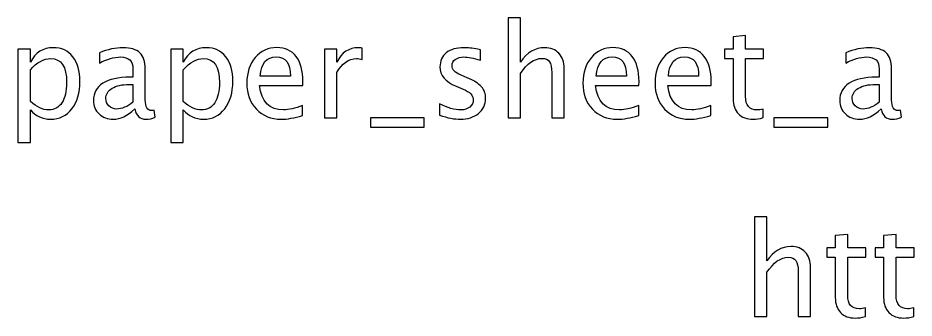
# Model space of a CAD drawing. Header units: centimetres. Extents: x -73 to 73, y -61 to 74.
# Drawn here: x 22.92 to 37.57, y 54.89 to 59.8 of the extents above; entities that cross this region are included whole.
import ezdxf

# ---------------------------------------------------------------- set-up
doc = ezdxf.new("R2010")
doc.units = ezdxf.units.CM
doc.header["$MEASUREMENT"] = 0
doc.layers.add('Layer 1', color=7, linetype='Continuous')

msp = doc.modelspace()

# ---------------------------------------------------------------- linework, layer by layer
at = {"layer": 'Layer 1'}
for points, knots in [([(30.93173, 58.17044), (30.93173, 58.17044), (30.93173, 59.80239), (30.93173, 59.80239), (30.93173, 59.80239), (30.93173, 59.80239), (31.13493, 59.80239), (31.13493, 59.80239), (31.13493, 59.80239), (31.13493, 59.80239), (31.13493, 59.08026), (31.13493, 59.08026), (31.13493, 59.08026), (31.24253, 59.23724), (31.37447, 59.31556), (31.5304, 59.31556), (31.5304, 59.31556), (31.62847, 59.31556), (31.70643, 59.28487), (31.76393, 59.22313), (31.76393, 59.22313), (31.82144, 59.16175), (31.85037, 59.07884), (31.85037, 58.97513), (31.85037, 58.97513), (31.85037, 58.97513), (31.85037, 58.17044), (31.85037, 58.17044), (31.85037, 58.17044), (31.85037, 58.17044), (31.64716, 58.17044), (31.64716, 58.17044), (31.64716, 58.17044), (31.64716, 58.17044), (31.64716, 58.90881), (31.64716, 58.90881), (31.64716, 58.90881), (31.64716, 58.99206), (31.63482, 59.05133), (31.61048, 59.08661), (31.61048, 59.08661), (31.58578, 59.12224), (31.54521, 59.13987), (31.48841, 59.13987), (31.48841, 59.13987), (31.36353, 59.13987), (31.2457, 59.05838), (31.13493, 58.8954), (31.13493, 58.8954), (31.13493, 58.8954), (31.13493, 58.17044), (31.13493, 58.17044), (31.13493, 58.17044), (31.13493, 58.17044), (30.93173, 58.17044), (30.93173, 58.17044)], [0, 0, 0, 0, 0.06666667, 0.06666667, 0.06666667, 0.06666667, 0.13333333, 0.13333333, 0.13333333, 0.13333333, 0.2, 0.2, 0.2, 0.2, 0.26666667, 0.26666667, 0.26666667, 0.26666667, 0.33333333, 0.33333333, 0.33333333, 0.33333333, 0.4, 0.4, 0.4, 0.4, 0.46666667, 0.46666667, 0.46666667, 0.46666667, 0.53333333, 0.53333333, 0.53333333, 0.53333333, 0.6, 0.6, 0.6, 0.6, 0.66666667, 0.66666667, 0.66666667, 0.66666667, 0.73333333, 0.73333333, 0.73333333, 0.73333333, 0.8, 0.8, 0.8, 0.8, 0.86666667, 0.86666667, 0.86666667, 0.86666667, 1, 1, 1, 1]), ([(35.10581, 58.17079), (35.04302, 58.15351), (34.98834, 58.14504), (34.94212, 58.14504), (34.94212, 58.14504), (34.83841, 58.14504), (34.75762, 58.17467), (34.69976, 58.23394), (34.69976, 58.23394), (34.64155, 58.29321), (34.61263, 58.3754), (34.61263, 58.48088), (34.61263, 58.48088), (34.61263, 58.48088), (34.61263, 59.13987), (34.61263, 59.13987), (34.61263, 59.13987), (34.61263, 59.13987), (34.47222, 59.13987), (34.47222, 59.13987), (34.47222, 59.13987), (34.47222, 59.13987), (34.47222, 59.29228), (34.47222, 59.29228), (34.47222, 59.29228), (34.47222, 59.29228), (34.61263, 59.29228), (34.61263, 59.29228), (34.61263, 59.29228), (34.61263, 59.29228), (34.61263, 59.49512), (34.61263, 59.49512), (34.61263, 59.49512), (34.61263, 59.49512), (34.81583, 59.51453), (34.81583, 59.51453), (34.81583, 59.51453), (34.81583, 59.51453), (34.81583, 59.29228), (34.81583, 59.29228), (34.81583, 59.29228), (34.81583, 59.29228), (35.11004, 59.29228), (35.11004, 59.29228), (35.11004, 59.29228), (35.11004, 59.29228), (35.11004, 59.13987), (35.11004, 59.13987), (35.11004, 59.13987), (35.11004, 59.13987), (34.81583, 59.13987), (34.81583, 59.13987), (34.81583, 59.13987), (34.81583, 59.13987), (34.81583, 58.51757), (34.81583, 58.51757), (34.81583, 58.51757), (34.81583, 58.37082), (34.87968, 58.29744), (35.00703, 58.29744), (35.00703, 58.29744), (35.0342, 58.29744), (35.06701, 58.30203), (35.10581, 58.31085), (35.10581, 58.31085), (35.10581, 58.31085), (35.10581, 58.17079), (35.10581, 58.17079)], [0, 0, 0, 0, 0.05555556, 0.05555556, 0.05555556, 0.05555556, 0.11111111, 0.11111111, 0.11111111, 0.11111111, 0.16666667, 0.16666667, 0.16666667, 0.16666667, 0.22222222, 0.22222222, 0.22222222, 0.22222222, 0.27777778, 0.27777778, 0.27777778, 0.27777778, 0.33333333, 0.33333333, 0.33333333, 0.33333333, 0.38888889, 0.38888889, 0.38888889, 0.38888889, 0.44444444, 0.44444444, 0.44444444, 0.44444444, 0.5, 0.5, 0.5, 0.5, 0.55555556, 0.55555556, 0.55555556, 0.55555556, 0.61111111, 0.61111111, 0.61111111, 0.61111111, 0.66666667, 0.66666667, 0.66666667, 0.66666667, 0.72222222, 0.72222222, 0.72222222, 0.72222222, 0.77777778, 0.77777778, 0.77777778, 0.77777778, 0.83333333, 0.83333333, 0.83333333, 0.83333333, 0.88888889, 0.88888889, 0.88888889, 0.88888889, 1, 1, 1, 1]), ([(22.9159, 57.76192), (22.9159, 57.76192), (22.9159, 59.29228), (22.9159, 59.29228), (22.9159, 59.29228), (22.9159, 59.29228), (23.1191, 59.29228), (23.1191, 59.29228), (23.1191, 59.29228), (23.1191, 59.29228), (23.1191, 59.08026), (23.1191, 59.08026), (23.1191, 59.08026), (23.20236, 59.23724), (23.32759, 59.31556), (23.49446, 59.31556), (23.49446, 59.31556), (23.62957, 59.31556), (23.73576, 59.26652), (23.81337, 59.1681), (23.81337, 59.1681), (23.89098, 59.06967), (23.92979, 58.93526), (23.92979, 58.76487), (23.92979, 58.76487), (23.92979, 58.57931), (23.88569, 58.42938), (23.79785, 58.31578), (23.79785, 58.31578), (23.71, 58.20184), (23.59429, 58.14504), (23.45107, 58.14504), (23.45107, 58.14504), (23.31807, 58.14504), (23.2073, 58.19584), (23.1191, 58.29779), (23.1191, 58.29779), (23.1191, 58.29779), (23.1191, 57.76192), (23.1191, 57.76192), (23.1191, 57.76192), (23.1191, 57.76192), (22.9159, 57.76192), (22.9159, 57.76192)], [0, 0, 0, 0, 0.08333333, 0.08333333, 0.08333333, 0.08333333, 0.16666667, 0.16666667, 0.16666667, 0.16666667, 0.25, 0.25, 0.25, 0.25, 0.33333333, 0.33333333, 0.33333333, 0.33333333, 0.41666667, 0.41666667, 0.41666667, 0.41666667, 0.5, 0.5, 0.5, 0.5, 0.58333333, 0.58333333, 0.58333333, 0.58333333, 0.66666667, 0.66666667, 0.66666667, 0.66666667, 0.75, 0.75, 0.75, 0.75, 0.83333333, 0.83333333, 0.83333333, 0.83333333, 1, 1, 1, 1]), ([(24.82619, 58.31332), (24.70413, 58.20113), (24.58666, 58.14504), (24.47377, 58.14504), (24.47377, 58.14504), (24.38099, 58.14504), (24.30373, 58.17397), (24.2427, 58.23218), (24.2427, 58.23218), (24.18132, 58.29038), (24.15062, 58.36376), (24.15062, 58.45231), (24.15062, 58.45231), (24.15062, 58.57472), (24.20213, 58.66892), (24.30514, 58.73453), (24.30514, 58.73453), (24.40815, 58.80015), (24.55597, 58.83296), (24.74858, 58.83296), (24.74858, 58.83296), (24.74858, 58.83296), (24.79621, 58.83296), (24.79621, 58.83296), (24.79621, 58.83296), (24.79621, 58.83296), (24.79621, 58.96807), (24.79621, 58.96807), (24.79621, 58.96807), (24.79621, 59.09825), (24.72847, 59.16316), (24.59265, 59.16316), (24.59265, 59.16316), (24.48753, 59.16316), (24.37252, 59.13), (24.24799, 59.06367), (24.24799, 59.06367), (24.24799, 59.06367), (24.24799, 59.23089), (24.24799, 59.23089), (24.24799, 59.23089), (24.38487, 59.28734), (24.51399, 59.31556), (24.63499, 59.31556), (24.63499, 59.31556), (24.75952, 59.31556), (24.85159, 59.28734), (24.91051, 59.23054), (24.91051, 59.23054), (24.96977, 59.17374), (24.99941, 59.08625), (24.99941, 58.96807), (24.99941, 58.96807), (24.99941, 58.96807), (24.99941, 58.46113), (24.99941, 58.46113), (24.99941, 58.46113), (24.99941, 58.34507), (25.03504, 58.28686), (25.10665, 58.28686), (25.10665, 58.28686), (25.11547, 58.28686), (25.12853, 58.28827), (25.14581, 58.29109), (25.14581, 58.29109), (25.14581, 58.29109), (25.16028, 58.1782), (25.16028, 58.1782), (25.16028, 58.1782), (25.11406, 58.15598), (25.06326, 58.14504), (25.00752, 58.14504), (25.00752, 58.14504), (24.91262, 58.14504), (24.8523, 58.20113), (24.82619, 58.31332)], [0, 0, 0, 0, 0.05, 0.05, 0.05, 0.05, 0.1, 0.1, 0.1, 0.1, 0.15, 0.15, 0.15, 0.15, 0.2, 0.2, 0.2, 0.2, 0.25, 0.25, 0.25, 0.25, 0.3, 0.3, 0.3, 0.3, 0.35, 0.35, 0.35, 0.35, 0.4, 0.4, 0.4, 0.4, 0.45, 0.45, 0.45, 0.45, 0.5, 0.5, 0.5, 0.5, 0.55, 0.55, 0.55, 0.55, 0.6, 0.6, 0.6, 0.6, 0.65, 0.65, 0.65, 0.65, 0.7, 0.7, 0.7, 0.7, 0.75, 0.75, 0.75, 0.75, 0.8, 0.8, 0.8, 0.8, 0.85, 0.85, 0.85, 0.85, 0.9, 0.9, 0.9, 0.9, 1, 1, 1, 1]), ([(25.41674, 57.76192), (25.41674, 57.76192), (25.41674, 59.29228), (25.41674, 59.29228), (25.41674, 59.29228), (25.41674, 59.29228), (25.61994, 59.29228), (25.61994, 59.29228), (25.61994, 59.29228), (25.61994, 59.29228), (25.61994, 59.08026), (25.61994, 59.08026), (25.61994, 59.08026), (25.7032, 59.23724), (25.82843, 59.31556), (25.9953, 59.31556), (25.9953, 59.31556), (26.13041, 59.31556), (26.2366, 59.26652), (26.31421, 59.1681), (26.31421, 59.1681), (26.39182, 59.06967), (26.43063, 58.93526), (26.43063, 58.76487), (26.43063, 58.76487), (26.43063, 58.57931), (26.38653, 58.42938), (26.29869, 58.31578), (26.29869, 58.31578), (26.21084, 58.20184), (26.09513, 58.14504), (25.95191, 58.14504), (25.95191, 58.14504), (25.81891, 58.14504), (25.70814, 58.19584), (25.61994, 58.29779), (25.61994, 58.29779), (25.61994, 58.29779), (25.61994, 57.76192), (25.61994, 57.76192), (25.61994, 57.76192), (25.61994, 57.76192), (25.41674, 57.76192), (25.41674, 57.76192)], [0, 0, 0, 0, 0.08333333, 0.08333333, 0.08333333, 0.08333333, 0.16666667, 0.16666667, 0.16666667, 0.16666667, 0.25, 0.25, 0.25, 0.25, 0.33333333, 0.33333333, 0.33333333, 0.33333333, 0.41666667, 0.41666667, 0.41666667, 0.41666667, 0.5, 0.5, 0.5, 0.5, 0.58333333, 0.58333333, 0.58333333, 0.58333333, 0.66666667, 0.66666667, 0.66666667, 0.66666667, 0.75, 0.75, 0.75, 0.75, 0.83333333, 0.83333333, 0.83333333, 0.83333333, 1, 1, 1, 1]), ([(27.57221, 58.20642), (27.43569, 58.1655), (27.31892, 58.14504), (27.22155, 58.14504), (27.22155, 58.14504), (27.05539, 58.14504), (26.92028, 58.20007), (26.81621, 58.30979), (26.81621, 58.30979), (26.71214, 58.4195), (26.65993, 58.56167), (26.65993, 58.73665), (26.65993, 58.73665), (26.65993, 58.90634), (26.70579, 59.04568), (26.79787, 59.15469), (26.79787, 59.15469), (26.88994, 59.26335), (27.00777, 59.31768), (27.15135, 59.31768), (27.15135, 59.31768), (27.28717, 59.31768), (27.3923, 59.26934), (27.46638, 59.17268), (27.46638, 59.17268), (27.54046, 59.07602), (27.57751, 58.93914), (27.57751, 58.7617), (27.57751, 58.7617), (27.57751, 58.7617), (27.57645, 58.69961), (27.57645, 58.69961), (27.57645, 58.69961), (27.57645, 58.69961), (26.86736, 58.69961), (26.86736, 58.69961), (26.86736, 58.69961), (26.897, 58.4315), (27.02788, 58.29744), (27.25965, 58.29744), (27.25965, 58.29744), (27.34467, 58.29744), (27.44874, 58.32143), (27.57221, 58.36941), (27.57221, 58.36941), (27.57221, 58.36941), (27.57221, 58.20642), (27.57221, 58.20642)], [0, 0, 0, 0, 0.07692308, 0.07692308, 0.07692308, 0.07692308, 0.15384615, 0.15384615, 0.15384615, 0.15384615, 0.23076923, 0.23076923, 0.23076923, 0.23076923, 0.30769231, 0.30769231, 0.30769231, 0.30769231, 0.38461538, 0.38461538, 0.38461538, 0.38461538, 0.46153846, 0.46153846, 0.46153846, 0.46153846, 0.53846154, 0.53846154, 0.53846154, 0.53846154, 0.61538462, 0.61538462, 0.61538462, 0.61538462, 0.69230769, 0.69230769, 0.69230769, 0.69230769, 0.76923077, 0.76923077, 0.76923077, 0.76923077, 0.84615385, 0.84615385, 0.84615385, 0.84615385, 1, 1, 1, 1]), ([(27.92817, 58.17044), (27.92817, 58.17044), (27.92817, 59.29228), (27.92817, 59.29228), (27.92817, 59.29228), (27.92817, 59.29228), (28.13137, 59.29228), (28.13137, 59.29228), (28.13137, 59.29228), (28.13137, 59.29228), (28.13137, 59.08026), (28.13137, 59.08026), (28.13137, 59.08026), (28.21216, 59.23724), (28.32928, 59.31556), (28.48309, 59.31556), (28.48309, 59.31556), (28.5039, 59.31556), (28.52578, 59.31379), (28.54835, 59.31027), (28.54835, 59.31027), (28.54835, 59.31027), (28.54835, 59.12012), (28.54835, 59.12012), (28.54835, 59.12012), (28.51308, 59.13176), (28.48203, 59.13776), (28.45522, 59.13776), (28.45522, 59.13776), (28.3261, 59.13776), (28.21815, 59.06156), (28.13137, 58.90881), (28.13137, 58.90881), (28.13137, 58.90881), (28.13137, 58.17044), (28.13137, 58.17044), (28.13137, 58.17044), (28.13137, 58.17044), (27.92817, 58.17044), (27.92817, 58.17044)], [0, 0, 0, 0, 0.09090909, 0.09090909, 0.09090909, 0.09090909, 0.18181818, 0.18181818, 0.18181818, 0.18181818, 0.27272727, 0.27272727, 0.27272727, 0.27272727, 0.36363636, 0.36363636, 0.36363636, 0.36363636, 0.45454545, 0.45454545, 0.45454545, 0.45454545, 0.54545455, 0.54545455, 0.54545455, 0.54545455, 0.63636364, 0.63636364, 0.63636364, 0.63636364, 0.72727273, 0.72727273, 0.72727273, 0.72727273, 0.81818182, 0.81818182, 0.81818182, 0.81818182, 1, 1, 1, 1]), ([(29.81236, 58.21066), (29.81236, 58.21066), (29.81236, 58.39692), (29.81236, 58.39692), (29.81236, 58.39692), (29.94536, 58.3306), (30.06072, 58.29744), (30.15914, 58.29744), (30.15914, 58.29744), (30.21771, 58.29744), (30.26639, 58.31332), (30.30484, 58.34507), (30.30484, 58.34507), (30.34329, 58.37646), (30.3627, 58.41597), (30.3627, 58.4636), (30.3627, 58.4636), (30.3627, 58.5331), (30.30872, 58.5906), (30.20077, 58.63611), (30.20077, 58.63611), (30.20077, 58.63611), (30.08189, 58.68655), (30.08189, 58.68655), (30.08189, 58.68655), (29.90656, 58.75923), (29.81871, 58.86435), (29.81871, 59.00088), (29.81871, 59.00088), (29.81871, 59.0986), (29.85329, 59.17551), (29.92243, 59.2316), (29.92243, 59.2316), (29.99157, 59.28769), (30.08647, 59.31556), (30.20677, 59.31556), (30.20677, 59.31556), (30.26921, 59.31556), (30.34682, 59.30709), (30.4389, 59.28981), (30.4389, 59.28981), (30.4389, 59.28981), (30.48123, 59.28169), (30.48123, 59.28169), (30.48123, 59.28169), (30.48123, 59.28169), (30.48123, 59.11236), (30.48123, 59.11236), (30.48123, 59.11236), (30.36799, 59.14622), (30.27768, 59.16316), (30.2103, 59.16316), (30.2103, 59.16316), (30.15103, 59.16316), (30.10411, 59.15011), (30.06848, 59.12435), (30.06848, 59.12435), (30.0332, 59.0986), (30.01556, 59.06403), (30.01556, 59.02064), (30.01556, 59.02064), (30.01556, 58.95961), (30.06495, 58.90775), (30.16408, 58.86577), (30.16408, 58.86577), (30.16408, 58.86577), (30.2618, 58.82449), (30.2618, 58.82449), (30.2618, 58.82449), (30.37258, 58.77792), (30.45089, 58.72854), (30.49675, 58.67668), (30.49675, 58.67668), (30.54297, 58.62482), (30.5659, 58.55991), (30.5659, 58.4823), (30.5659, 58.4823), (30.5659, 58.38387), (30.52709, 58.30308), (30.44913, 58.23994), (30.44913, 58.23994), (30.37152, 58.17679), (30.27203, 58.14504), (30.15103, 58.14504), (30.15103, 58.14504), (30.0579, 58.14504), (29.94536, 58.16691), (29.81236, 58.21066)], [0, 0, 0, 0, 0.04347826, 0.04347826, 0.04347826, 0.04347826, 0.08695652, 0.08695652, 0.08695652, 0.08695652, 0.13043478, 0.13043478, 0.13043478, 0.13043478, 0.17391304, 0.17391304, 0.17391304, 0.17391304, 0.2173913, 0.2173913, 0.2173913, 0.2173913, 0.26086957, 0.26086957, 0.26086957, 0.26086957, 0.30434783, 0.30434783, 0.30434783, 0.30434783, 0.34782609, 0.34782609, 0.34782609, 0.34782609, 0.39130435, 0.39130435, 0.39130435, 0.39130435, 0.43478261, 0.43478261, 0.43478261, 0.43478261, 0.47826087, 0.47826087, 0.47826087, 0.47826087, 0.52173913, 0.52173913, 0.52173913, 0.52173913, 0.56521739, 0.56521739, 0.56521739, 0.56521739, 0.60869565, 0.60869565, 0.60869565, 0.60869565, 0.65217391, 0.65217391, 0.65217391, 0.65217391, 0.69565217, 0.69565217, 0.69565217, 0.69565217, 0.73913043, 0.73913043, 0.73913043, 0.73913043, 0.7826087, 0.7826087, 0.7826087, 0.7826087, 0.82608696, 0.82608696, 0.82608696, 0.82608696, 0.86956522, 0.86956522, 0.86956522, 0.86956522, 0.91304348, 0.91304348, 0.91304348, 0.91304348, 1, 1, 1, 1]), ([(33.06886, 58.20642), (32.93234, 58.1655), (32.81557, 58.14504), (32.7182, 58.14504), (32.7182, 58.14504), (32.55204, 58.14504), (32.41693, 58.20007), (32.31286, 58.30979), (32.31286, 58.30979), (32.20879, 58.4195), (32.15658, 58.56167), (32.15658, 58.73665), (32.15658, 58.73665), (32.15658, 58.90634), (32.20244, 59.04568), (32.29452, 59.15469), (32.29452, 59.15469), (32.38659, 59.26335), (32.50442, 59.31768), (32.648, 59.31768), (32.648, 59.31768), (32.78382, 59.31768), (32.88895, 59.26934), (32.96303, 59.17268), (32.96303, 59.17268), (33.03711, 59.07602), (33.07416, 58.93914), (33.07416, 58.7617), (33.07416, 58.7617), (33.07416, 58.7617), (33.0731, 58.69961), (33.0731, 58.69961), (33.0731, 58.69961), (33.0731, 58.69961), (32.36401, 58.69961), (32.36401, 58.69961), (32.36401, 58.69961), (32.39365, 58.4315), (32.52453, 58.29744), (32.7563, 58.29744), (32.7563, 58.29744), (32.84132, 58.29744), (32.94539, 58.32143), (33.06886, 58.36941), (33.06886, 58.36941), (33.06886, 58.36941), (33.06886, 58.20642), (33.06886, 58.20642)], [0, 0, 0, 0, 0.07692308, 0.07692308, 0.07692308, 0.07692308, 0.15384615, 0.15384615, 0.15384615, 0.15384615, 0.23076923, 0.23076923, 0.23076923, 0.23076923, 0.30769231, 0.30769231, 0.30769231, 0.30769231, 0.38461538, 0.38461538, 0.38461538, 0.38461538, 0.46153846, 0.46153846, 0.46153846, 0.46153846, 0.53846154, 0.53846154, 0.53846154, 0.53846154, 0.61538462, 0.61538462, 0.61538462, 0.61538462, 0.69230769, 0.69230769, 0.69230769, 0.69230769, 0.76923077, 0.76923077, 0.76923077, 0.76923077, 0.84615385, 0.84615385, 0.84615385, 0.84615385, 1, 1, 1, 1]), ([(34.2482, 58.20642), (34.11168, 58.1655), (33.99491, 58.14504), (33.89754, 58.14504), (33.89754, 58.14504), (33.73138, 58.14504), (33.59627, 58.20007), (33.4922, 58.30979), (33.4922, 58.30979), (33.38813, 58.4195), (33.33592, 58.56167), (33.33592, 58.73665), (33.33592, 58.73665), (33.33592, 58.90634), (33.38178, 59.04568), (33.47386, 59.15469), (33.47386, 59.15469), (33.56593, 59.26335), (33.68376, 59.31768), (33.82734, 59.31768), (33.82734, 59.31768), (33.96316, 59.31768), (34.06829, 59.26934), (34.14237, 59.17268), (34.14237, 59.17268), (34.21645, 59.07602), (34.2535, 58.93914), (34.2535, 58.7617), (34.2535, 58.7617), (34.2535, 58.7617), (34.25244, 58.69961), (34.25244, 58.69961), (34.25244, 58.69961), (34.25244, 58.69961), (33.54335, 58.69961), (33.54335, 58.69961), (33.54335, 58.69961), (33.57299, 58.4315), (33.70387, 58.29744), (33.93564, 58.29744), (33.93564, 58.29744), (34.02066, 58.29744), (34.12473, 58.32143), (34.2482, 58.36941), (34.2482, 58.36941), (34.2482, 58.36941), (34.2482, 58.20642), (34.2482, 58.20642)], [0, 0, 0, 0, 0.07692308, 0.07692308, 0.07692308, 0.07692308, 0.15384615, 0.15384615, 0.15384615, 0.15384615, 0.23076923, 0.23076923, 0.23076923, 0.23076923, 0.30769231, 0.30769231, 0.30769231, 0.30769231, 0.38461538, 0.38461538, 0.38461538, 0.38461538, 0.46153846, 0.46153846, 0.46153846, 0.46153846, 0.53846154, 0.53846154, 0.53846154, 0.53846154, 0.61538462, 0.61538462, 0.61538462, 0.61538462, 0.69230769, 0.69230769, 0.69230769, 0.69230769, 0.76923077, 0.76923077, 0.76923077, 0.76923077, 0.84615385, 0.84615385, 0.84615385, 0.84615385, 1, 1, 1, 1]), ([(37.03233, 58.31332), (36.91027, 58.20113), (36.7928, 58.14504), (36.67991, 58.14504), (36.67991, 58.14504), (36.58713, 58.14504), (36.50987, 58.17397), (36.44884, 58.23218), (36.44884, 58.23218), (36.38746, 58.29038), (36.35676, 58.36376), (36.35676, 58.45231), (36.35676, 58.45231), (36.35676, 58.57472), (36.40827, 58.66892), (36.51128, 58.73453), (36.51128, 58.73453), (36.61429, 58.80015), (36.76211, 58.83296), (36.95472, 58.83296), (36.95472, 58.83296), (36.95472, 58.83296), (37.00235, 58.83296), (37.00235, 58.83296), (37.00235, 58.83296), (37.00235, 58.83296), (37.00235, 58.96807), (37.00235, 58.96807), (37.00235, 58.96807), (37.00235, 59.09825), (36.93461, 59.16316), (36.79879, 59.16316), (36.79879, 59.16316), (36.69367, 59.16316), (36.57866, 59.13), (36.45413, 59.06367), (36.45413, 59.06367), (36.45413, 59.06367), (36.45413, 59.23089), (36.45413, 59.23089), (36.45413, 59.23089), (36.59101, 59.28734), (36.72013, 59.31556), (36.84113, 59.31556), (36.84113, 59.31556), (36.96566, 59.31556), (37.05773, 59.28734), (37.11665, 59.23054), (37.11665, 59.23054), (37.17591, 59.17374), (37.20555, 59.08625), (37.20555, 58.96807), (37.20555, 58.96807), (37.20555, 58.96807), (37.20555, 58.46113), (37.20555, 58.46113), (37.20555, 58.46113), (37.20555, 58.34507), (37.24118, 58.28686), (37.31279, 58.28686), (37.31279, 58.28686), (37.32161, 58.28686), (37.33467, 58.28827), (37.35195, 58.29109), (37.35195, 58.29109), (37.35195, 58.29109), (37.36642, 58.1782), (37.36642, 58.1782), (37.36642, 58.1782), (37.3202, 58.15598), (37.2694, 58.14504), (37.21366, 58.14504), (37.21366, 58.14504), (37.11876, 58.14504), (37.05844, 58.20113), (37.03233, 58.31332)], [0, 0, 0, 0, 0.05, 0.05, 0.05, 0.05, 0.1, 0.1, 0.1, 0.1, 0.15, 0.15, 0.15, 0.15, 0.2, 0.2, 0.2, 0.2, 0.25, 0.25, 0.25, 0.25, 0.3, 0.3, 0.3, 0.3, 0.35, 0.35, 0.35, 0.35, 0.4, 0.4, 0.4, 0.4, 0.45, 0.45, 0.45, 0.45, 0.5, 0.5, 0.5, 0.5, 0.55, 0.55, 0.55, 0.55, 0.6, 0.6, 0.6, 0.6, 0.65, 0.65, 0.65, 0.65, 0.7, 0.7, 0.7, 0.7, 0.75, 0.75, 0.75, 0.75, 0.8, 0.8, 0.8, 0.8, 0.85, 0.85, 0.85, 0.85, 0.9, 0.9, 0.9, 0.9, 1, 1, 1, 1]), ([(23.1191, 58.43785), (23.22388, 58.34436), (23.32371, 58.29744), (23.41861, 58.29744), (23.41861, 58.29744), (23.5121, 58.29744), (23.58442, 58.3366), (23.63522, 58.41456), (23.63522, 58.41456), (23.68637, 58.49253), (23.71177, 58.60224), (23.71177, 58.74406), (23.71177, 58.74406), (23.71177, 59.00652), (23.62498, 59.13776), (23.45142, 59.13776), (23.45142, 59.13776), (23.33782, 59.13776), (23.22705, 59.07637), (23.1191, 58.95326), (23.1191, 58.95326), (23.1191, 58.95326), (23.1191, 58.43785), (23.1191, 58.43785)], [0, 0, 0, 0, 0.14285714, 0.14285714, 0.14285714, 0.14285714, 0.28571429, 0.28571429, 0.28571429, 0.28571429, 0.42857143, 0.42857143, 0.42857143, 0.42857143, 0.57142857, 0.57142857, 0.57142857, 0.57142857, 0.71428571, 0.71428571, 0.71428571, 0.71428571, 1, 1, 1, 1]), ([(25.61994, 58.43785), (25.72472, 58.34436), (25.82455, 58.29744), (25.91945, 58.29744), (25.91945, 58.29744), (26.01294, 58.29744), (26.08526, 58.3366), (26.13606, 58.41456), (26.13606, 58.41456), (26.18721, 58.49253), (26.21261, 58.60224), (26.21261, 58.74406), (26.21261, 58.74406), (26.21261, 59.00652), (26.12582, 59.13776), (25.95226, 59.13776), (25.95226, 59.13776), (25.83866, 59.13776), (25.72789, 59.07637), (25.61994, 58.95326), (25.61994, 58.95326), (25.61994, 58.95326), (25.61994, 58.43785), (25.61994, 58.43785)], [0, 0, 0, 0, 0.14285714, 0.14285714, 0.14285714, 0.14285714, 0.28571429, 0.28571429, 0.28571429, 0.28571429, 0.42857143, 0.42857143, 0.42857143, 0.42857143, 0.57142857, 0.57142857, 0.57142857, 0.57142857, 0.71428571, 0.71428571, 0.71428571, 0.71428571, 1, 1, 1, 1]), ([(26.87795, 58.85201), (26.87795, 58.85201), (27.37325, 58.85201), (27.37325, 58.85201), (27.37325, 58.85201), (27.37325, 59.06085), (27.29528, 59.16527), (27.13971, 59.16527), (27.13971, 59.16527), (26.98308, 59.16527), (26.89594, 59.06085), (26.87795, 58.85201)], [0, 0, 0, 0, 0.25, 0.25, 0.25, 0.25, 0.5, 0.5, 0.5, 0.5, 1, 1, 1, 1]), ([(32.3746, 58.85201), (32.3746, 58.85201), (32.8699, 58.85201), (32.8699, 58.85201), (32.8699, 58.85201), (32.8699, 59.06085), (32.79193, 59.16527), (32.63636, 59.16527), (32.63636, 59.16527), (32.47973, 59.16527), (32.39259, 59.06085), (32.3746, 58.85201)], [0, 0, 0, 0, 0.25, 0.25, 0.25, 0.25, 0.5, 0.5, 0.5, 0.5, 1, 1, 1, 1]), ([(33.55394, 58.85201), (33.55394, 58.85201), (34.04924, 58.85201), (34.04924, 58.85201), (34.04924, 58.85201), (34.04924, 59.06085), (33.97127, 59.16527), (33.8157, 59.16527), (33.8157, 59.16527), (33.65907, 59.16527), (33.57193, 59.06085), (33.55394, 58.85201)], [0, 0, 0, 0, 0.25, 0.25, 0.25, 0.25, 0.5, 0.5, 0.5, 0.5, 1, 1, 1, 1]), ([(24.79621, 58.42409), (24.79621, 58.42409), (24.79621, 58.71231), (24.79621, 58.71231), (24.79621, 58.71231), (24.79621, 58.71231), (24.73094, 58.71442), (24.73094, 58.71442), (24.73094, 58.71442), (24.61805, 58.71442), (24.52704, 58.69361), (24.45754, 58.65198), (24.45754, 58.65198), (24.3884, 58.61), (24.35382, 58.55462), (24.35382, 58.48547), (24.35382, 58.48547), (24.35382, 58.43714), (24.37111, 58.39622), (24.40533, 58.3627), (24.40533, 58.3627), (24.4399, 58.32919), (24.48188, 58.31226), (24.53162, 58.31226), (24.53162, 58.31226), (24.61629, 58.31226), (24.70449, 58.34965), (24.79621, 58.42409)], [0, 0, 0, 0, 0.125, 0.125, 0.125, 0.125, 0.25, 0.25, 0.25, 0.25, 0.375, 0.375, 0.375, 0.375, 0.5, 0.5, 0.5, 0.5, 0.625, 0.625, 0.625, 0.625, 0.75, 0.75, 0.75, 0.75, 1, 1, 1, 1]), ([(37.00235, 58.42409), (37.00235, 58.42409), (37.00235, 58.71231), (37.00235, 58.71231), (37.00235, 58.71231), (37.00235, 58.71231), (36.93708, 58.71442), (36.93708, 58.71442), (36.93708, 58.71442), (36.82419, 58.71442), (36.73318, 58.69361), (36.66368, 58.65198), (36.66368, 58.65198), (36.59454, 58.61), (36.55996, 58.55462), (36.55996, 58.48547), (36.55996, 58.48547), (36.55996, 58.43714), (36.57725, 58.39622), (36.61147, 58.3627), (36.61147, 58.3627), (36.64604, 58.32919), (36.68802, 58.31226), (36.73776, 58.31226), (36.73776, 58.31226), (36.82243, 58.31226), (36.91063, 58.34965), (37.00235, 58.42409)], [0, 0, 0, 0, 0.125, 0.125, 0.125, 0.125, 0.25, 0.25, 0.25, 0.25, 0.375, 0.375, 0.375, 0.375, 0.5, 0.5, 0.5, 0.5, 0.625, 0.625, 0.625, 0.625, 0.75, 0.75, 0.75, 0.75, 1, 1, 1, 1]), ([(28.67994, 58.01804), (28.67994, 58.01804), (28.67994, 58.17044), (28.67994, 58.17044), (28.67994, 58.17044), (28.67994, 58.17044), (29.56047, 58.17044), (29.56047, 58.17044), (29.56047, 58.17044), (29.56047, 58.17044), (29.56047, 58.01804), (29.56047, 58.01804), (29.56047, 58.01804), (29.56047, 58.01804), (28.67994, 58.01804), (28.67994, 58.01804)], [0, 0, 0, 0, 0.2, 0.2, 0.2, 0.2, 0.4, 0.4, 0.4, 0.4, 0.6, 0.6, 0.6, 0.6, 1, 1, 1, 1]), ([(35.28149, 58.01804), (35.28149, 58.01804), (35.28149, 58.17044), (35.28149, 58.17044), (35.28149, 58.17044), (35.28149, 58.17044), (36.16202, 58.17044), (36.16202, 58.17044), (36.16202, 58.17044), (36.16202, 58.17044), (36.16202, 58.01804), (36.16202, 58.01804), (36.16202, 58.01804), (36.16202, 58.01804), (35.28149, 58.01804), (35.28149, 58.01804)], [0, 0, 0, 0, 0.2, 0.2, 0.2, 0.2, 0.4, 0.4, 0.4, 0.4, 0.6, 0.6, 0.6, 0.6, 1, 1, 1, 1]), ([(34.96171, 54.91783), (34.96171, 54.91783), (34.96171, 56.54978), (34.96171, 56.54978), (34.96171, 56.54978), (34.96171, 56.54978), (35.16491, 56.54978), (35.16491, 56.54978), (35.16491, 56.54978), (35.16491, 56.54978), (35.16491, 55.82765), (35.16491, 55.82765), (35.16491, 55.82765), (35.27251, 55.98463), (35.40445, 56.06295), (35.56038, 56.06295), (35.56038, 56.06295), (35.65845, 56.06295), (35.73641, 56.03226), (35.79391, 55.97052), (35.79391, 55.97052), (35.85142, 55.90914), (35.88035, 55.82623), (35.88035, 55.72252), (35.88035, 55.72252), (35.88035, 55.72252), (35.88035, 54.91783), (35.88035, 54.91783), (35.88035, 54.91783), (35.88035, 54.91783), (35.67714, 54.91783), (35.67714, 54.91783), (35.67714, 54.91783), (35.67714, 54.91783), (35.67714, 55.6562), (35.67714, 55.6562), (35.67714, 55.6562), (35.67714, 55.73945), (35.6648, 55.79872), (35.64046, 55.834), (35.64046, 55.834), (35.61576, 55.86963), (35.57519, 55.88726), (35.51839, 55.88726), (35.51839, 55.88726), (35.39351, 55.88726), (35.27568, 55.80577), (35.16491, 55.64279), (35.16491, 55.64279), (35.16491, 55.64279), (35.16491, 54.91783), (35.16491, 54.91783), (35.16491, 54.91783), (35.16491, 54.91783), (34.96171, 54.91783), (34.96171, 54.91783)], [0, 0, 0, 0, 0.06666667, 0.06666667, 0.06666667, 0.06666667, 0.13333333, 0.13333333, 0.13333333, 0.13333333, 0.2, 0.2, 0.2, 0.2, 0.26666667, 0.26666667, 0.26666667, 0.26666667, 0.33333333, 0.33333333, 0.33333333, 0.33333333, 0.4, 0.4, 0.4, 0.4, 0.46666667, 0.46666667, 0.46666667, 0.46666667, 0.53333333, 0.53333333, 0.53333333, 0.53333333, 0.6, 0.6, 0.6, 0.6, 0.66666667, 0.66666667, 0.66666667, 0.66666667, 0.73333333, 0.73333333, 0.73333333, 0.73333333, 0.8, 0.8, 0.8, 0.8, 0.86666667, 0.86666667, 0.86666667, 0.86666667, 1, 1, 1, 1]), ([(36.77711, 54.91818), (36.71432, 54.9009), (36.65964, 54.89243), (36.61342, 54.89243), (36.61342, 54.89243), (36.50971, 54.89243), (36.42892, 54.92206), (36.37106, 54.98133), (36.37106, 54.98133), (36.31285, 55.0406), (36.28393, 55.12279), (36.28393, 55.22827), (36.28393, 55.22827), (36.28393, 55.22827), (36.28393, 55.88726), (36.28393, 55.88726), (36.28393, 55.88726), (36.28393, 55.88726), (36.14352, 55.88726), (36.14352, 55.88726), (36.14352, 55.88726), (36.14352, 55.88726), (36.14352, 56.03967), (36.14352, 56.03967), (36.14352, 56.03967), (36.14352, 56.03967), (36.28393, 56.03967), (36.28393, 56.03967), (36.28393, 56.03967), (36.28393, 56.03967), (36.28393, 56.24251), (36.28393, 56.24251), (36.28393, 56.24251), (36.28393, 56.24251), (36.48713, 56.26192), (36.48713, 56.26192), (36.48713, 56.26192), (36.48713, 56.26192), (36.48713, 56.03967), (36.48713, 56.03967), (36.48713, 56.03967), (36.48713, 56.03967), (36.78134, 56.03967), (36.78134, 56.03967), (36.78134, 56.03967), (36.78134, 56.03967), (36.78134, 55.88726), (36.78134, 55.88726), (36.78134, 55.88726), (36.78134, 55.88726), (36.48713, 55.88726), (36.48713, 55.88726), (36.48713, 55.88726), (36.48713, 55.88726), (36.48713, 55.26496), (36.48713, 55.26496), (36.48713, 55.26496), (36.48713, 55.11821), (36.55098, 55.04483), (36.67833, 55.04483), (36.67833, 55.04483), (36.7055, 55.04483), (36.73831, 55.04942), (36.77711, 55.05824), (36.77711, 55.05824), (36.77711, 55.05824), (36.77711, 54.91818), (36.77711, 54.91818)], [0, 0, 0, 0, 0.05555556, 0.05555556, 0.05555556, 0.05555556, 0.11111111, 0.11111111, 0.11111111, 0.11111111, 0.16666667, 0.16666667, 0.16666667, 0.16666667, 0.22222222, 0.22222222, 0.22222222, 0.22222222, 0.27777778, 0.27777778, 0.27777778, 0.27777778, 0.33333333, 0.33333333, 0.33333333, 0.33333333, 0.38888889, 0.38888889, 0.38888889, 0.38888889, 0.44444444, 0.44444444, 0.44444444, 0.44444444, 0.5, 0.5, 0.5, 0.5, 0.55555556, 0.55555556, 0.55555556, 0.55555556, 0.61111111, 0.61111111, 0.61111111, 0.61111111, 0.66666667, 0.66666667, 0.66666667, 0.66666667, 0.72222222, 0.72222222, 0.72222222, 0.72222222, 0.77777778, 0.77777778, 0.77777778, 0.77777778, 0.83333333, 0.83333333, 0.83333333, 0.83333333, 0.88888889, 0.88888889, 0.88888889, 0.88888889, 1, 1, 1, 1]), ([(37.56874, 54.91818), (37.50595, 54.9009), (37.45127, 54.89243), (37.40505, 54.89243), (37.40505, 54.89243), (37.30134, 54.89243), (37.22055, 54.92206), (37.16269, 54.98133), (37.16269, 54.98133), (37.10448, 55.0406), (37.07556, 55.12279), (37.07556, 55.22827), (37.07556, 55.22827), (37.07556, 55.22827), (37.07556, 55.88726), (37.07556, 55.88726), (37.07556, 55.88726), (37.07556, 55.88726), (36.93515, 55.88726), (36.93515, 55.88726), (36.93515, 55.88726), (36.93515, 55.88726), (36.93515, 56.03967), (36.93515, 56.03967), (36.93515, 56.03967), (36.93515, 56.03967), (37.07556, 56.03967), (37.07556, 56.03967), (37.07556, 56.03967), (37.07556, 56.03967), (37.07556, 56.24251), (37.07556, 56.24251), (37.07556, 56.24251), (37.07556, 56.24251), (37.27876, 56.26192), (37.27876, 56.26192), (37.27876, 56.26192), (37.27876, 56.26192), (37.27876, 56.03967), (37.27876, 56.03967), (37.27876, 56.03967), (37.27876, 56.03967), (37.57297, 56.03967), (37.57297, 56.03967), (37.57297, 56.03967), (37.57297, 56.03967), (37.57297, 55.88726), (37.57297, 55.88726), (37.57297, 55.88726), (37.57297, 55.88726), (37.27876, 55.88726), (37.27876, 55.88726), (37.27876, 55.88726), (37.27876, 55.88726), (37.27876, 55.26496), (37.27876, 55.26496), (37.27876, 55.26496), (37.27876, 55.11821), (37.34261, 55.04483), (37.46996, 55.04483), (37.46996, 55.04483), (37.49713, 55.04483), (37.52994, 55.04942), (37.56874, 55.05824), (37.56874, 55.05824), (37.56874, 55.05824), (37.56874, 54.91818), (37.56874, 54.91818)], [0, 0, 0, 0, 0.05555556, 0.05555556, 0.05555556, 0.05555556, 0.11111111, 0.11111111, 0.11111111, 0.11111111, 0.16666667, 0.16666667, 0.16666667, 0.16666667, 0.22222222, 0.22222222, 0.22222222, 0.22222222, 0.27777778, 0.27777778, 0.27777778, 0.27777778, 0.33333333, 0.33333333, 0.33333333, 0.33333333, 0.38888889, 0.38888889, 0.38888889, 0.38888889, 0.44444444, 0.44444444, 0.44444444, 0.44444444, 0.5, 0.5, 0.5, 0.5, 0.55555556, 0.55555556, 0.55555556, 0.55555556, 0.61111111, 0.61111111, 0.61111111, 0.61111111, 0.66666667, 0.66666667, 0.66666667, 0.66666667, 0.72222222, 0.72222222, 0.72222222, 0.72222222, 0.77777778, 0.77777778, 0.77777778, 0.77777778, 0.83333333, 0.83333333, 0.83333333, 0.83333333, 0.88888889, 0.88888889, 0.88888889, 0.88888889, 1, 1, 1, 1])]:
    msp.add_open_spline(points, degree=3, knots=knots, dxfattribs=at)

doc.saveas('drawing.dxf')
